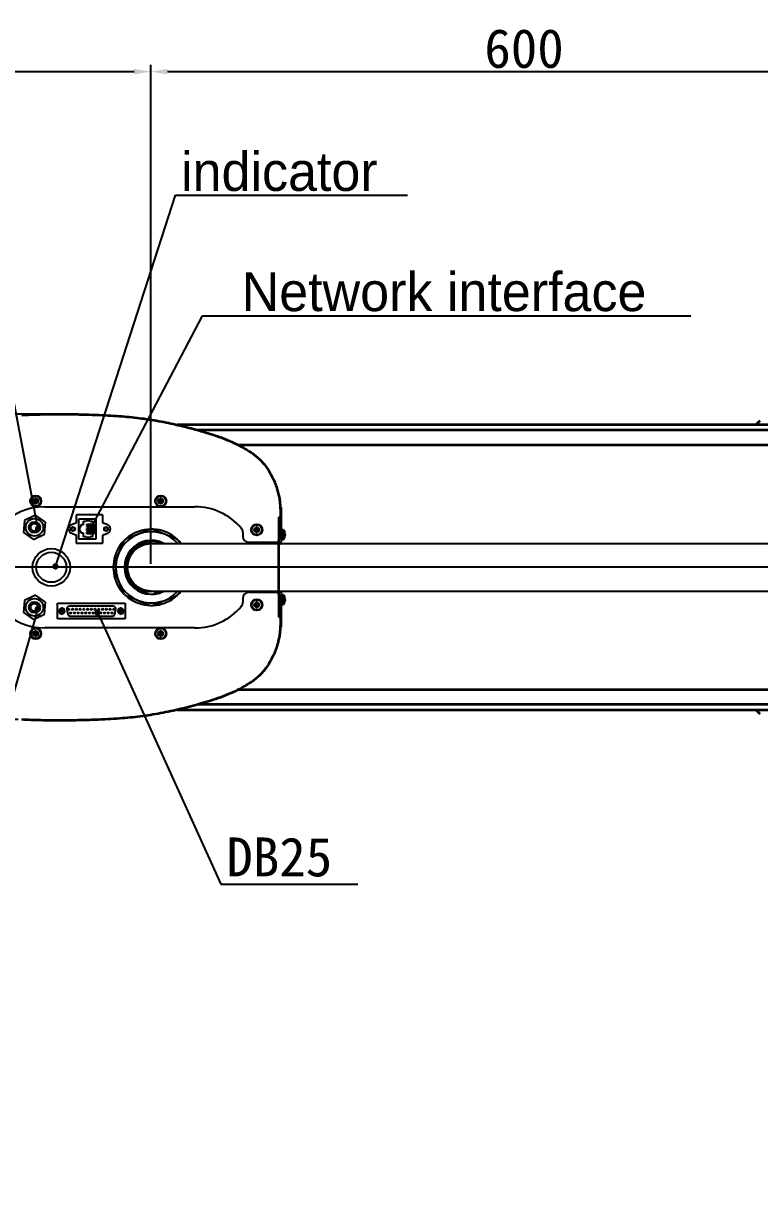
# Model space of a CAD drawing. Header units: millimetres. Extents: x 4086 to 8300, y 123 to 1549.
# Drawn here: x 6832.8 to 6965.3, y 615.5 to 824.4 of the extents above; entities that cross this region are included whole.
import ezdxf
from ezdxf import colors
from ezdxf.entities.mleader import LeaderData, LeaderLine
from ezdxf.math import Vec2, Vec3

# ---------------------------------------------------------------- set-up
doc = ezdxf.new("R2010")
doc.units = ezdxf.units.MM
doc.linetypes.add('PHANTOM', pattern=[0.8, 0.45, -0.05, 0.1, -0.05, 0.1, -0.05])
doc.layers.add('中心线', color=7, linetype='Continuous')
doc.layers.add('标注', color=7, linetype='Continuous', lineweight=25)
doc.layers.add('粗线', color=7, linetype='PHANTOM', lineweight=35)
doc.styles.get("Standard").update_dxf_attribs({"font": 'simsun.ttc'})
doc.dimstyles.new('直线标注', dxfattribs={"dimtxt": 7, "dimasz": 3, "dimexe": 1.25, "dimexo": 0.625, "dimtad": 1, "dimlfac": 4, "dimdsep": 46, "dimtxsty": 'Standard', "dimcen": 2.5, "dimadec": 0, "dimazin": 0, "dimtm": 1e-09, "dimtfac": 1, "dimtmove": 0, "dimatfit": 3, "dimfxl": 1, "dimarcsym": 0})

# ---------------------------------------------------------------- blocks, each defined once
blk = doc.blocks.new('*D2162')
at = {"layer": 'Defpoints', "color": 0}
for p in [(6855.71, 815.66), (6720.71, 726.45), (6855.71, 726.45)]:
    blk.add_point(p, dxfattribs=at)
at = {"layer": '标注', "color": 0, "linetype": 'Continuous', "lineweight": -2}
for p, q in [((6720.71, 727.07), (6720.71, 816.91)), ((6855.71, 727.07), (6855.71, 816.91)), ((6723.71, 815.66), (6852.71, 815.66))]:
    blk.add_line(p, q, dxfattribs=at)
at = {"layer": '标注', "color": 0}
for points in [[(6723.71, 816.16), (6723.71, 815.16), (6720.71, 815.66)], [(6852.71, 815.16), (6852.71, 816.16), (6855.71, 815.66)]]:
    blk.add_solid(points, dxfattribs=at)
at = {"layer": '标注', "color": 0, "insert": (6799.4, 823.29), "char_height": 7, "attachment_point": 2}
blk.add_mtext('600', dxfattribs=at)
blk = doc.blocks.new('*D2164')
at = {"layer": 'Defpoints', "color": 0}
for p in [(6839.25, 754.02), (6666.17, 699.04), (6832.5, 699.04)]:
    blk.add_point(p, dxfattribs=at)
at = {"layer": '标注', "color": 0, "linetype": 'Continuous', "lineweight": -2}
for p, q in [((6838.62, 754.02), (6664.92, 754.02)), ((6666.17, 751.02), (6666.17, 702.04)), ((6831.87, 699.04), (6664.92, 699.04))]:
    blk.add_line(p, q, dxfattribs=at)
at = {"layer": '标注', "color": 0}
for points in [[(6666.67, 751.02), (6665.67, 751.02), (6666.17, 754.02)], [(6665.67, 702.04), (6666.67, 702.04), (6666.17, 699.04)]]:
    blk.add_solid(points, dxfattribs=at)
at = {"layer": '标注', "color": 0, "insert": (6658.55, 726.59), "char_height": 7, "attachment_point": 2, "rotation": 90}
blk.add_mtext('244.4', dxfattribs=at)
blk = doc.blocks.new('*D2180')
at = {"layer": 'Defpoints', "color": 0}
for p in [(6990.05, 815.66), (6855.71, 726.45), (6990.05, 726.3)]:
    blk.add_point(p, dxfattribs=at)
at = {"layer": '标注', "color": 0, "lineweight": -2}
for p, q in [((6855.71, 727.07), (6855.71, 816.91)), ((6990.05, 726.92), (6990.05, 816.91)), ((6858.71, 815.66), (6987.05, 815.66))]:
    blk.add_line(p, q, dxfattribs=at)
at = {"layer": '标注', "color": 0}
for points in [[(6858.71, 816.16), (6858.71, 815.16), (6855.71, 815.66)], [(6987.05, 815.16), (6987.05, 816.16), (6990.05, 815.66)]]:
    blk.add_solid(points, dxfattribs=at)
at = {"layer": '标注', "color": 0, "insert": (6922.88, 819.79), "char_height": 7, "attachment_point": 5}
blk.add_mtext('600', dxfattribs=at)
blk = doc.blocks.new('_Dot')
at = {"color": 0, "linetype": 'ByBlock', "lineweight": -2}
blk.add_line((-0.5, 0), (-1, 0), dxfattribs=at)
at = {"color": 0, "linetype": 'ByBlock', "const_width": 0.5}
blk.add_lwpolyline([(-0.25, 0, 1), (0.25, 0, 1)], format="xyb", close=True, dxfattribs=at)

msp = doc.modelspace()

# ---------------------------------------------------------------- linework, layer by layer
at = {"color": 7, "linetype": 'Continuous'}
for p, q in [((6834.55418, 738.30599), (6834.55513, 738.27302)), ((6834.84032, 738.47102), (6834.55513, 738.47102)), ((6834.55513, 738.27302), (6834.84032, 738.27302)), ((6834.79371, 738.27302), (6834.79371, 738.47102)), ((6834.90782, 738.82371), (6834.90782, 738.53852)), ((6834.90782, 738.58513), (6835.10582, 738.58513)), ((6834.90782, 737.92034), (6834.90782, 738.20552)), ((6835.10582, 738.15892), (6834.90782, 738.15892)), ((6835.10582, 738.53852), (6835.10582, 738.82371)), ((6835.10582, 738.20552), (6835.10582, 737.92034)), ((6835.17332, 738.47102), (6835.4585, 738.47102)), ((6835.17332, 738.27302), (6835.4585, 738.27302)), ((6835.21993, 738.47102), (6835.21993, 738.27302)), ((6835.45946, 738.43805), (6835.4585, 738.47102)), ((6857.05418, 738.30599), (6857.05513, 738.27302)), ((6857.34032, 738.47102), (6857.05513, 738.47102)), ((6857.05513, 738.27302), (6857.34032, 738.27302)), ((6857.29371, 738.27302), (6857.29371, 738.47102)), ((6857.40782, 738.82371), (6857.40782, 738.53852)), ((6857.40782, 738.58513), (6857.60582, 738.58513)), ((6857.40782, 737.92034), (6857.40782, 738.20552)), ((6857.60582, 738.15892), (6857.40782, 738.15892)), ((6857.60582, 738.53852), (6857.60582, 738.82371)), ((6857.60582, 738.20552), (6857.60582, 737.92034)), ((6857.67332, 738.47102), (6857.9585, 738.47102)), ((6857.67332, 738.27302), (6857.9585, 738.27302)), ((6857.71993, 738.47102), (6857.71993, 738.27302)), ((6857.95946, 738.43805), (6857.9585, 738.47102)), ((6834.96022, 735.84817), (6832.96477, 734.9021)), ((6836.77727, 734.5931), (6834.96022, 735.84817)), ((6836.64833, 737.35952), (6863.64833, 737.35952)), ((6842.29682, 735.80702), (6842.29682, 734.51139)), ((6846.97682, 735.91952), (6842.40932, 735.91952)), ((6847.08932, 734.51139), (6847.08932, 735.80702)), ((6879.18546, 737.20135), (6879.18546, 730.94702)), ((6832.96477, 734.9021), (6832.78637, 732.70095)), ((6836.59887, 732.39195), (6836.77727, 734.5931)), ((6842.22594, 734.40687), (6841.42049, 734.08616)), ((6842.79182, 731.50952), (6842.79182, 735.19952)), ((6842.79182, 735.19952), (6845.80682, 735.19952)), ((6842.94932, 732.90452), (6842.94932, 733.80452)), ((6842.94932, 733.80452), (6843.19682, 733.80452)), ((6843.19682, 733.80452), (6843.19682, 734.13077)), ((6843.19682, 734.13077), (6843.60182, 734.13077)), ((6843.60182, 734.13077), (6843.60182, 734.74952)), ((6843.60182, 734.74952), (6844.07432, 734.74952)), ((6844.07432, 734.74952), (6844.07432, 734.88452)), ((6844.07432, 734.88452), (6844.77182, 734.88452)), ((6844.1907, 734.10602), (6844.1907, 734.20952)), ((6844.1907, 734.20952), (6845.19932, 734.20952)), ((6844.1907, 734.10602), (6845.51432, 734.10602)), ((6844.1907, 733.87652), (6844.1907, 733.98002)), ((6844.1907, 733.98002), (6845.51432, 733.98002)), ((6844.1907, 733.87652), (6845.51432, 733.87652)), ((6844.1907, 733.64702), (6844.1907, 733.75052)), ((6844.1907, 733.75052), (6845.51432, 733.75052)), ((6844.1907, 733.64702), (6845.51432, 733.64702)), ((6844.1907, 733.41752), (6844.1907, 733.52102)), ((6844.1907, 733.52102), (6845.51432, 733.52102)), ((6844.1907, 733.41752), (6845.51432, 733.41752)), ((6844.1907, 733.18802), (6844.1907, 733.29152)), ((6844.1907, 733.29152), (6845.51432, 733.29152)), ((6844.77182, 734.88452), (6844.77182, 734.74952)), ((6844.77182, 734.74952), (6845.19932, 734.74952)), ((6845.19932, 734.74952), (6845.19932, 734.23202)), ((6845.19932, 734.23202), (6845.51432, 734.23202)), ((6845.33432, 734.20952), (6845.33432, 734.10602)), ((6845.33432, 733.98002), (6845.33432, 733.87652)), ((6845.51432, 734.23202), (6845.51432, 732.47702)), ((6845.80682, 735.19952), (6845.80682, 731.50952)), ((6847.96564, 734.08616), (6847.1602, 734.40687)), ((6855.62344, 733.30673), (6851.10728, 731.43608)), ((6860.53135, 731.43608), (6856.0152, 733.30673)), ((6874.62032, 733.29602), (6874.33513, 733.29602)), ((6874.57371, 733.09802), (6874.57371, 733.29602)), ((6874.68782, 733.64871), (6874.68782, 733.36352)), ((6874.68782, 733.41013), (6874.88582, 733.41013)), ((6874.88582, 733.36352), (6874.88582, 733.64871)), ((6874.95332, 733.29602), (6875.2385, 733.29602)), ((6874.99993, 733.29602), (6874.99993, 733.09802)), ((6875.23946, 733.26305), (6875.2385, 733.29602)), ((6879.18546, 733.30952), (6879.29796, 733.30952)), ((6879.29796, 733.3095), (6879.29796, 731.28455)), ((6879.57324, 733.19702), (6879.29796, 733.19702)), ((6879.57324, 733.19702), (6879.57324, 731.39702)), ((6879.57324, 733.19702), (6879.81091, 732.75042)), ((6832.78637, 732.70095), (6834.60342, 731.44588)), ((6834.60342, 731.44588), (6836.59887, 732.39195)), ((6841.42049, 732.62289), (6842.22594, 732.30218)), ((6842.29682, 732.19766), (6842.29682, 730.90202)), ((6845.80682, 731.50952), (6842.79182, 731.50952)), ((6843.19682, 732.90452), (6842.94932, 732.90452)), ((6843.19682, 732.57827), (6843.19682, 732.90452)), ((6843.60182, 732.57827), (6843.19682, 732.57827)), ((6843.60182, 731.95952), (6843.60182, 732.57827)), ((6844.07432, 731.95952), (6843.60182, 731.95952)), ((6844.07432, 731.82452), (6844.07432, 731.95952)), ((6844.77182, 731.82452), (6844.07432, 731.82452)), ((6844.1907, 733.18802), (6845.51432, 733.18802)), ((6844.1907, 732.95852), (6844.1907, 733.06202)), ((6844.1907, 733.06202), (6845.51432, 733.06202)), ((6844.1907, 732.95852), (6845.51432, 732.95852)), ((6844.1907, 732.72902), (6844.1907, 732.83252)), ((6844.1907, 732.83252), (6845.51432, 732.83252)), ((6844.1907, 732.72902), (6845.51432, 732.72902)), ((6844.1907, 732.49952), (6844.1907, 732.60302)), ((6844.1907, 732.60302), (6845.51432, 732.60302)), ((6845.19932, 732.49952), (6844.1907, 732.49952)), ((6844.77182, 731.95952), (6844.77182, 731.82452)), ((6845.19932, 731.95952), (6844.77182, 731.95952)), ((6845.19932, 732.47702), (6845.19932, 731.95952)), ((6845.51432, 732.47702), (6845.19932, 732.47702)), ((6847.08932, 730.90202), (6847.08932, 732.19766)), ((6847.1602, 732.30218), (6847.96564, 732.62289)), ((6850.83027, 731.15906), (6848.95962, 726.6429)), ((6860.9894, 730.72202), (6860.80837, 731.15906)), ((6872.2765, 732.73174), (6872.2765, 732.07202)), ((6874.33418, 733.13099), (6874.33513, 733.09802)), ((6874.33513, 733.09802), (6874.62032, 733.09802)), ((6874.68782, 732.74534), (6874.68782, 733.03052)), ((6874.88582, 732.98392), (6874.68782, 732.98392)), ((6874.88582, 733.03052), (6874.88582, 732.74534)), ((6874.95332, 733.09802), (6875.2385, 733.09802)), ((6879.18546, 731.28452), (6879.29796, 731.28452)), ((6879.57324, 731.39702), (6879.29796, 731.39702)), ((6879.81091, 732.75042), (6879.80794, 732.74871)), ((6879.87008, 732.39602), (6879.80794, 732.39602)), ((6879.80959, 732.23099), (6879.80794, 732.19802)), ((6879.80794, 732.19802), (6879.87008, 732.19802)), ((6879.80794, 731.84534), (6879.81091, 731.84363)), ((6879.81058, 732.33005), (6879.81091, 732.29702)), ((6879.87291, 732.40507), (6879.87008, 732.39602)), ((6879.87008, 732.19802), (6879.87291, 732.18897)), ((6879.87291, 732.16428), (6879.87008, 732.13052)), ((6879.87291, 732.18897), (6879.87291, 732.16428)), ((6842.40932, 730.78952), (6846.97682, 730.78952)), ((6855.70688, 730.72202), (7004.34188, 730.72202)), ((6873.4015, 730.94702), (6879.18546, 730.94702)), ((6878.88182, 730.72202), (6878.88182, 730.94702)), ((6848.95962, 726.25114), (6850.83027, 721.73499)), ((6834.96022, 721.44817), (6832.96477, 720.5021)), ((6836.77727, 720.1931), (6834.96022, 721.44817)), ((6851.10728, 721.45797), (6855.62344, 719.58732)), ((6855.25682, 721.67252), (6855.25682, 721.82362)), ((6855.70688, 722.17202), (7004.34188, 722.17202)), ((6856.0152, 719.58732), (6860.53135, 721.45797)), ((6856.38182, 721.6728), (6856.38182, 721.82362)), ((6860.80837, 721.73499), (6860.9894, 722.17202)), ((6872.2765, 720.82202), (6872.2765, 720.16231)), ((6873.4015, 721.94702), (6879.18546, 721.94702)), ((6878.88182, 721.94702), (6878.88182, 722.17202)), ((6879.18546, 721.94702), (6879.18546, 715.6927)), ((6879.18546, 721.60952), (6879.29796, 721.60952)), ((6879.29796, 721.6095), (6879.29796, 719.58455)), ((6879.57324, 721.49702), (6879.29796, 721.49702)), ((6879.57324, 721.49702), (6879.57324, 719.69702)), ((6879.57324, 721.49702), (6879.81091, 721.05042)), ((6879.81091, 721.05042), (6879.80794, 721.04871)), ((6879.87008, 720.69602), (6879.80794, 720.69602)), ((6879.87291, 720.70507), (6879.87008, 720.69602)), ((6832.96477, 720.5021), (6832.78637, 718.30095)), ((6836.59887, 717.99195), (6836.77727, 720.1931)), ((6838.94432, 717.16577), (6838.94432, 719.97827)), ((6838.94432, 719.97827), (6851.09432, 719.97827)), ((6839.64304, 719.15092), (6839.18384, 718.78849)), ((6839.18384, 718.78849), (6839.26812, 718.20959)), ((6840.18652, 718.93446), (6839.64304, 719.15092)), ((6840.2708, 718.35556), (6840.18652, 718.93446)), ((6840.62289, 718.9332), (6840.78039, 718.0332)), ((6848.97248, 719.46077), (6841.06616, 719.46077)), ((6849.25824, 718.0332), (6849.41574, 718.9332)), ((6849.85212, 718.93446), (6849.76784, 718.35556)), ((6850.3956, 719.15092), (6849.85212, 718.93446)), ((6850.8548, 718.78849), (6850.3956, 719.15092)), ((6850.77052, 718.20959), (6850.8548, 718.78849)), ((6851.09432, 719.97827), (6851.09432, 717.16577)), ((6874.33418, 719.63099), (6874.33513, 719.59802)), ((6874.62032, 719.79602), (6874.33513, 719.79602)), ((6874.33513, 719.59802), (6874.62032, 719.59802)), ((6874.57371, 719.59802), (6874.57371, 719.79602)), ((6874.68782, 720.14871), (6874.68782, 719.86352)), ((6874.68782, 719.91013), (6874.88582, 719.91013)), ((6874.68782, 719.24534), (6874.68782, 719.53052)), ((6874.88582, 719.48392), (6874.68782, 719.48392)), ((6874.88582, 719.86352), (6874.88582, 720.14871)), ((6874.88582, 719.53052), (6874.88582, 719.24534)), ((6874.95332, 719.79602), (6875.2385, 719.79602)), ((6874.95332, 719.59802), (6875.2385, 719.59802)), ((6874.99993, 719.79602), (6874.99993, 719.59802)), ((6875.23946, 719.76305), (6875.2385, 719.79602)), ((6879.18546, 719.58452), (6879.29796, 719.58452)), ((6879.57324, 719.69702), (6879.29796, 719.69702)), ((6879.80959, 720.53099), (6879.80794, 720.49802)), ((6879.80794, 720.49802), (6879.87008, 720.49802)), ((6879.80794, 720.14534), (6879.81091, 720.14363)), ((6879.81058, 720.63005), (6879.81091, 720.59702)), ((6879.87008, 720.49802), (6879.87291, 720.48897)), ((6879.87291, 720.46428), (6879.87008, 720.43052)), ((6879.87291, 720.48897), (6879.87291, 720.46428)), ((6832.78637, 718.30095), (6834.60342, 717.04588)), ((6834.60342, 717.04588), (6836.59887, 717.99195)), ((6851.09432, 717.16577), (6838.94432, 717.16577)), ((6839.26812, 718.20959), (6839.8116, 717.99313)), ((6839.8116, 717.99313), (6840.2708, 718.35556)), ((6841.22366, 717.66077), (6848.81498, 717.66077)), ((6849.76784, 718.35556), (6850.22704, 717.99313)), ((6850.22704, 717.99313), (6850.77052, 718.20959)), ((6834.55418, 714.45599), (6834.55513, 714.42302)), ((6834.84032, 714.62102), (6834.55513, 714.62102)), ((6834.55513, 714.42302), (6834.84032, 714.42302)), ((6834.79371, 714.42302), (6834.79371, 714.62102)), ((6834.90782, 714.97371), (6834.90782, 714.68852)), ((6834.90782, 714.73513), (6835.10582, 714.73513)), ((6835.10582, 714.68852), (6835.10582, 714.97371)), ((6835.17332, 714.62102), (6835.4585, 714.62102)), ((6835.17332, 714.42302), (6835.4585, 714.42302)), ((6835.21993, 714.62102), (6835.21993, 714.42302)), ((6835.45946, 714.58805), (6835.4585, 714.62102)), ((6863.64833, 715.53452), (6836.64833, 715.53452)), ((6857.05418, 714.45599), (6857.05513, 714.42302)), ((6857.34032, 714.62102), (6857.05513, 714.62102)), ((6857.05513, 714.42302), (6857.34032, 714.42302)), ((6857.29371, 714.42302), (6857.29371, 714.62102)), ((6857.40782, 714.97371), (6857.40782, 714.68852)), ((6857.40782, 714.73513), (6857.60582, 714.73513)), ((6857.60582, 714.68852), (6857.60582, 714.97371)), ((6857.67332, 714.62102), (6857.9585, 714.62102)), ((6857.67332, 714.42302), (6857.9585, 714.42302)), ((6857.71993, 714.62102), (6857.71993, 714.42302)), ((6857.95946, 714.58805), (6857.9585, 714.62102)), ((6834.90782, 714.07034), (6834.90782, 714.35552)), ((6835.10582, 714.30892), (6834.90782, 714.30892)), ((6835.10582, 714.35552), (6835.10582, 714.07034)), ((6857.40782, 714.07034), (6857.40782, 714.35552)), ((6857.60582, 714.30892), (6857.40782, 714.30892)), ((6857.60582, 714.35552), (6857.60582, 714.07034))]:
    msp.add_line(p, q, dxfattribs=at)
for points in [[(6834.55513, 738.47102), (6834.55418, 738.43805), (6834.55361, 738.40505), (6834.55342, 738.37202)], [(6834.55342, 738.37202), (6834.55361, 738.339), (6834.55418, 738.30599)], [(6835.10582, 738.82371), (6835.03984, 738.82523), (6834.9738, 738.82523), (6834.90782, 738.82371)], [(6834.90782, 737.92034), (6834.9738, 737.91882), (6835.03984, 737.91882), (6835.10582, 737.92034)], [(6835.4585, 738.27302), (6835.45946, 738.30599), (6835.46003, 738.339), (6835.46022, 738.37202)], [(6835.46022, 738.37202), (6835.46003, 738.40505), (6835.45946, 738.43805)], [(6857.05513, 738.47102), (6857.05418, 738.43805), (6857.05361, 738.40505), (6857.05342, 738.37202)], [(6857.05342, 738.37202), (6857.05361, 738.339), (6857.05418, 738.30599)], [(6857.60582, 738.82371), (6857.53984, 738.82523), (6857.4738, 738.82523), (6857.40782, 738.82371)], [(6857.40782, 737.92034), (6857.4738, 737.91882), (6857.53984, 737.91882), (6857.60582, 737.92034)], [(6857.9585, 738.27302), (6857.95946, 738.30599), (6857.96003, 738.339), (6857.96022, 738.37202)], [(6857.96022, 738.37202), (6857.96003, 738.40505), (6857.95946, 738.43805)], [(6874.33513, 733.29602), (6874.33418, 733.26305), (6874.33361, 733.23005), (6874.33342, 733.19702)], [(6874.33342, 733.19702), (6874.33361, 733.164), (6874.33418, 733.13099)], [(6874.88582, 733.64871), (6874.81984, 733.65023), (6874.7538, 733.65023), (6874.68782, 733.64871)], [(6875.2385, 733.09802), (6875.23946, 733.13099), (6875.24003, 733.164), (6875.24022, 733.19702)], [(6875.24022, 733.19702), (6875.24003, 733.23005), (6875.23946, 733.26305)], [(6874.68782, 732.74534), (6874.7538, 732.74382), (6874.81984, 732.74382), (6874.88582, 732.74534)], [(6879.80794, 732.39602), (6879.80959, 732.36305), (6879.81058, 732.33005)], [(6879.81091, 732.29702), (6879.81058, 732.264), (6879.80959, 732.23099)], [(6879.87008, 732.46352), (6879.87291, 732.42975), (6879.87291, 732.40507)], [(6879.80794, 720.69602), (6879.80959, 720.66305), (6879.81058, 720.63005)], [(6879.87008, 720.76352), (6879.87291, 720.72975), (6879.87291, 720.70507)], [(6874.33513, 719.79602), (6874.33418, 719.76305), (6874.33361, 719.73005), (6874.33342, 719.69702)], [(6874.33342, 719.69702), (6874.33361, 719.664), (6874.33418, 719.63099)], [(6874.88582, 720.14871), (6874.81984, 720.15023), (6874.7538, 720.15023), (6874.68782, 720.14871)], [(6874.68782, 719.24534), (6874.7538, 719.24382), (6874.81984, 719.24382), (6874.88582, 719.24534)], [(6875.2385, 719.59802), (6875.23946, 719.63099), (6875.24003, 719.664), (6875.24022, 719.69702)], [(6875.24022, 719.69702), (6875.24003, 719.73005), (6875.23946, 719.76305)], [(6879.81091, 720.59702), (6879.81058, 720.564), (6879.80959, 720.53099)], [(6834.55513, 714.62102), (6834.55418, 714.58805), (6834.55361, 714.55505), (6834.55342, 714.52202)], [(6834.55342, 714.52202), (6834.55361, 714.489), (6834.55418, 714.45599)], [(6835.10582, 714.97371), (6835.03984, 714.97523), (6834.9738, 714.97523), (6834.90782, 714.97371)], [(6835.4585, 714.42302), (6835.45946, 714.45599), (6835.46003, 714.489), (6835.46022, 714.52202)], [(6835.46022, 714.52202), (6835.46003, 714.55505), (6835.45946, 714.58805)], [(6857.05513, 714.62102), (6857.05418, 714.58805), (6857.05361, 714.55505), (6857.05342, 714.52202)], [(6857.05342, 714.52202), (6857.05361, 714.489), (6857.05418, 714.45599)], [(6857.60582, 714.97371), (6857.53984, 714.97523), (6857.4738, 714.97523), (6857.40782, 714.97371)], [(6857.9585, 714.42302), (6857.95946, 714.45599), (6857.96003, 714.489), (6857.96022, 714.52202)], [(6857.96022, 714.52202), (6857.96003, 714.55505), (6857.95946, 714.58805)], [(6834.90782, 714.07034), (6834.9738, 714.06882), (6835.03984, 714.06882), (6835.10582, 714.07034)], [(6857.40782, 714.07034), (6857.4738, 714.06882), (6857.53984, 714.06882), (6857.60582, 714.07034)]]:
    msp.add_lwpolyline(points, dxfattribs=at)
for centre, radius in [((6835.00682, 738.37202), 1.0125), ((6835.00682, 738.37202), 0.9), ((6835.00682, 738.37202), 0.45), ((6857.50682, 738.37202), 1.0125), ((6857.50682, 738.37202), 0.9), ((6857.50682, 738.37202), 0.45), ((6834.78182, 733.64702), 1.575), ((6834.78182, 733.64702), 1.0125), ((6834.78182, 733.64702), 0.675), ((6841.71182, 733.35452), 0.37125), ((6841.71182, 733.35452), 0.3375), ((6841.71182, 733.35452), 0.28125), ((6847.67432, 733.35452), 0.37125), ((6847.67432, 733.35452), 0.3375), ((6847.67432, 733.35452), 0.28125), ((6874.78682, 733.19702), 1.0125), ((6874.78682, 733.19702), 0.9), ((6874.78682, 733.19702), 0.45), ((6837.81932, 726.44702), 3.375), ((6837.81932, 726.44702), 2.7), ((6834.78182, 719.24702), 1.575), ((6874.78682, 719.69702), 1.0125), ((6834.78182, 719.24702), 1.0125), ((6834.78182, 719.24702), 0.675), ((6839.72732, 718.57202), 0.225), ((6840.96932, 718.89827), 0.1125), ((6841.64432, 718.89827), 0.1125), ((6842.31932, 718.89827), 0.1125), ((6842.99432, 718.89827), 0.1125), ((6843.66932, 718.89827), 0.1125), ((6844.34432, 718.89827), 0.1125), ((6845.01932, 718.89827), 0.1125), ((6845.69432, 718.89827), 0.1125), ((6846.36932, 718.89827), 0.1125), ((6847.04432, 718.89827), 0.1125), ((6847.71932, 718.89827), 0.1125), ((6848.39432, 718.89827), 0.1125), ((6849.06932, 718.89827), 0.1125), ((6850.31132, 718.57202), 0.225), ((6874.78682, 719.69702), 0.9), ((6874.78682, 719.69702), 0.45), ((6841.30682, 718.22327), 0.1125), ((6841.98182, 718.22327), 0.1125), ((6842.65682, 718.22327), 0.1125), ((6843.33182, 718.22327), 0.1125), ((6844.00682, 718.22327), 0.1125), ((6844.68182, 718.22327), 0.1125), ((6845.35682, 718.22327), 0.1125), ((6846.03182, 718.22327), 0.1125), ((6846.70682, 718.22327), 0.1125), ((6847.38182, 718.22327), 0.1125), ((6848.05682, 718.22327), 0.1125), ((6848.73182, 718.22327), 0.1125), ((6835.00682, 714.52202), 1.0125), ((6835.00682, 714.52202), 0.9), ((6835.00682, 714.52202), 0.45), ((6857.50682, 714.52202), 1.0125), ((6857.50682, 714.52202), 0.9), ((6857.50682, 714.52202), 0.45)]:
    msp.add_circle(centre, radius, dxfattribs=at)
for centre, radius, start, end in [((6834.84032, 738.53852), 0.0675, 270, 0), ((6834.84032, 738.20552), 0.0675, 0, 90), ((6835.17332, 738.53852), 0.0675, 180, 270), ((6835.17332, 738.20552), 0.0675, 90, 180), ((6857.34032, 738.53852), 0.0675, 270, 0), ((6857.34032, 738.20552), 0.0675, 0, 90), ((6857.67332, 738.53852), 0.0675, 180, 270), ((6857.67332, 738.20552), 0.0675, 90, 180), ((6836.64833, 726.44702), 10.9125, 90, 270), ((6842.40932, 735.80702), 0.1125, 90, 180), ((6846.97682, 735.80702), 0.1125, 0, 90), ((6863.64833, 726.44702), 10.9125, 39.9498241, 90), ((6841.71182, 733.35452), 0.7875, 111.7117514, 248.2882486), ((6842.18432, 734.51139), 0.1125, 291.7117514, 0), ((6847.20182, 734.51139), 0.1125, 180, 248.2882486), ((6847.67432, 733.35452), 0.7875, 291.7117514, 68.2882486), ((6855.81932, 726.44702), 6.8625, 38.7698154, 321.2301846), ((6871.1515, 732.73174), 1.125, 0, 39.9498241), ((6874.62032, 733.36352), 0.0675, 270, 0), ((6874.95332, 733.36352), 0.0675, 180, 270), ((6842.18432, 732.19766), 0.1125, 0, 68.2882486), ((6847.20182, 732.19766), 0.1125, 111.7117514, 180), ((6855.81932, 726.44702), 6.4125, 42.0710678, 317.9289322), ((6855.81932, 726.44702), 4.84875, 62.3457339, 297.6054782), ((6873.4015, 732.07202), 1.125, 180, 270), ((6874.62032, 733.03052), 0.0675, 0, 90), ((6874.95332, 733.03052), 0.0675, 90, 180), ((6878.42046, 732.29702), 1.45915, 6.5521722, 18.0323524), ((6878.42046, 732.29702), 1.45915, 341.9676476, 353.4478278), ((6842.40932, 730.90202), 0.1125, 180, 270), ((6846.97682, 730.90202), 0.1125, 270, 0), ((6855.81932, 726.44702), 4.6575, 67.8593487, 263.0632864), ((6855.70688, 726.44702), 4.275, 90, 270), ((6855.81932, 726.44702), 4.6575, 276.9367136, 293.2303126), ((6873.4015, 720.82202), 1.125, 90, 180), ((6878.42046, 720.59702), 1.45915, 6.5521722, 18.0323524), ((6841.06616, 719.01077), 0.45, 90, 189.9262455), ((6848.97248, 719.01077), 0.45, 350.0737545, 90), ((6863.64833, 726.44702), 10.9125, 270, 320.0501759), ((6871.1515, 720.16231), 1.125, 320.0501759, 0), ((6874.62032, 719.86352), 0.0675, 270, 0), ((6874.62032, 719.53052), 0.0675, 0, 90), ((6874.95332, 719.86352), 0.0675, 180, 270), ((6874.95332, 719.53052), 0.0675, 90, 180), ((6878.42046, 720.59702), 1.45915, 341.9676476, 353.4478278), ((6841.22366, 718.11077), 0.45, 189.9262455, 270), ((6848.81498, 718.11077), 0.45, 270, 350.0737545), ((6834.84032, 714.68852), 0.0675, 270, 0), ((6834.84032, 714.35552), 0.0675, 0, 90), ((6835.17332, 714.68852), 0.0675, 180, 270), ((6835.17332, 714.35552), 0.0675, 90, 180), ((6857.34032, 714.68852), 0.0675, 270, 0), ((6857.34032, 714.35552), 0.0675, 0, 90), ((6857.67332, 714.68852), 0.0675, 180, 270), ((6857.67332, 714.35552), 0.0675, 90, 180)]:
    msp.add_arc(centre, radius, start, end, dxfattribs=at)
for points in [[(6879.57323, 731.39704), (6879.67703, 731.52994), (6879.75861, 731.68331), (6879.81091, 731.84363)], [(6879.57323, 719.69704), (6879.67703, 719.82994), (6879.75861, 719.98331), (6879.81091, 720.14363)]]:
    msp.add_open_spline(points, degree=3, dxfattribs=at)
at = {"layer": '中心线'}
msp.add_line((6703.88156, 726.51485), (7075.49036, 726.51485), dxfattribs=at)
at = {"layer": '粗线', "color": 7, "linetype": 'Continuous'}
for p, q in [((7014.3319, 752.09702), (6860.44862, 752.09702)), ((6965.29789, 752.78801), (6964.6069, 752.09702)), ((6864.07361, 751.16429), (7014.3319, 751.16429)), ((6871.3848, 748.49702), (7014.3319, 748.49702)), ((7014.3319, 704.39702), (6871.3848, 704.39702)), ((6860.44858, 700.79702), (7014.3319, 700.79702)), ((7014.3319, 701.72976), (6864.07347, 701.72976)), ((6964.6069, 700.79702), (6965.29789, 700.10603))]:
    msp.add_line(p, q, dxfattribs=at)
at = {"layer": '粗线', "linetype": 'Continuous'}
for p, q in [((6878.78055, 735.44702), (6878.78055, 731.39702)), ((6878.78055, 735.44702), (6879.05055, 735.44702)), ((6878.77738, 721.49702), (6878.77738, 731.39702)), ((6878.6569, 730.72202), (6879.04469, 730.72202)), ((6878.78055, 721.49702), (6878.78055, 717.44703)), ((6879.05055, 717.44702), (6878.78055, 717.44703))]:
    msp.add_line(p, q, dxfattribs=at)
msp.add_arc((6855.70688, 726.44702), 4.275, 90, 270, dxfattribs=at)
for points, knots in [([(6832.49953, 753.85223), (6833.59399, 753.90959), (6835.73897, 753.99112), (6838.87009, 754.03111), (6841.80625, 754.00777), (6844.48976, 753.94525), (6846.88615, 753.85909), (6849.00973, 753.74427), (6850.92717, 753.60151), (6852.73284, 753.42638), (6854.50039, 753.21063), (6856.26796, 752.94434), (6858.02798, 752.62404), (6859.74739, 752.26338), (6861.39052, 751.87781), (6862.93769, 751.48058), (6864.3803, 751.08142), (6865.70434, 750.69209), (6866.89119, 750.32299), (6867.93555, 749.96875), (6868.86136, 749.62428), (6869.71177, 749.27805), (6870.52613, 748.91681), (6871.32616, 748.53162), (6872.11589, 748.12078), (6872.63449, 747.83101), (6872.89123, 747.68278)], [0, 0, 0, 0, 0.079534208, 0.1557499, 0.227225211, 0.292605579, 0.350540196, 0.401236685, 0.446929351, 0.490063052, 0.532876882, 0.576137878, 0.619763249, 0.662680602, 0.703617685, 0.742234068, 0.778592576, 0.812235482, 0.842384468, 0.868784708, 0.892255221, 0.914059807, 0.935407769, 0.956895903, 0.978486252, 1, 1, 1, 1]), ([(6872.89123, 747.68278), (6873.16481, 747.52483), (6873.69797, 747.19213), (6874.4581, 746.63459), (6875.17505, 746.01402), (6875.84974, 745.31977), (6876.47453, 744.5474), (6877.03846, 743.70464), (6877.53353, 742.81043), (6877.96186, 741.88593), (6878.32703, 740.94697), (6878.61642, 740.0027), (6878.82141, 739.06659), (6878.94621, 738.14871), (6879.01605, 737.24821), (6879.04698, 736.34977), (6879.05055, 735.74981), (6879.05055, 735.44702)], [0, 0, 0, 0, 0.065704645, 0.130579011, 0.19587971, 0.262694651, 0.331665522, 0.402213371, 0.47332621, 0.544035604, 0.613985724, 0.682713992, 0.749238138, 0.81306357, 0.875221413, 0.93702266, 1, 1, 1, 1]), ([(6879.05055, 717.44703), (6879.05055, 717.14469), (6879.04699, 716.54544), (6879.01615, 715.64785), (6878.94646, 714.74777), (6878.82187, 713.8301), (6878.61715, 712.89412), (6878.32804, 711.94999), (6877.96313, 711.01108), (6877.53496, 710.08646), (6877.03996, 709.19185), (6876.47588, 708.34845), (6875.85065, 707.57525), (6875.17535, 706.88028), (6874.45791, 706.25929), (6873.69768, 705.70174), (6873.16464, 705.36912), (6872.89123, 705.21126)], [0, 0, 0, 0, 0.062883389, 0.124629404, 0.186759726, 0.2505796, 0.317089123, 0.385797718, 0.455736642, 0.526448209, 0.597578615, 0.668171565, 0.737210213, 0.804103526, 0.86945097, 0.93433544, 1, 1, 1, 1]), ([(6872.89123, 705.21126), (6872.35291, 704.90047), (6871.25632, 704.30991), (6869.55698, 703.53382), (6867.81328, 702.87023), (6866.04312, 702.30055), (6864.26243, 701.77673), (6862.47037, 701.28796), (6860.66515, 700.83991), (6858.84899, 700.43577), (6857.02228, 700.0799), (6855.18652, 699.77951), (6853.34517, 699.53645), (6851.47601, 699.34064), (6849.51391, 699.18281), (6847.35549, 699.05624), (6844.91377, 698.96097), (6842.1604, 698.89209), (6839.12524, 698.86182), (6835.87258, 698.89856), (6833.64003, 698.98204), (6832.49953, 699.04182)], [0, 0, 0, 0, 0.0451098, 0.090318311, 0.135479291, 0.180421257, 0.225237979, 0.270175283, 0.315213379, 0.360207756, 0.405186431, 0.450254378, 0.495180729, 0.539955679, 0.586630508, 0.638020958, 0.696853038, 0.763955676, 0.837893999, 0.917118109, 1, 1, 1, 1])]:
    msp.add_open_spline(points, degree=3, knots=knots, dxfattribs=at)

# ---------------------------------------------------------------- dimensions: what is measured, and where the dimension line sits
at = {"layer": '标注', "linetype": 'Continuous'}
dim = msp.add_linear_dim(base=(6855.7069, 815.66011), p1=(6720.7069, 726.44702), p2=(6855.7069, 726.44702), text='600', dimstyle='直线标注', override={"dimtxsty": 'Standard'}, dxfattribs=at)
dim.commit()
dim.dimension.update_dxf_attribs({"geometry": '*D2162', "text_midpoint": (6799.40016, 815.66011), "dimtype": 160})
at = {"layer": '标注'}
dim = msp.add_linear_dim(base=(6990.04511, 815.66011), p1=(6855.7069, 726.44702), p2=(6990.04511, 726.29522), text='600', dimstyle='直线标注', dxfattribs=at)
dim.commit()
dim.dimension.update_dxf_attribs({"geometry": '*D2180', "text_midpoint": (6922.876, 819.78511)})
at = {"layer": '标注', "linetype": 'Continuous'}
dim = msp.add_linear_dim(base=(6666.17198, 699.04182), p1=(6839.24505, 754.02104), p2=(6832.49953, 699.04182), angle=270, text='244.4', dimstyle='直线标注', override={"dimtxsty": 'Standard'}, dxfattribs=at)
dim.commit()
dim.dimension.update_dxf_attribs({"geometry": '*D2164', "text_midpoint": (6666.17198, 726.58656), "dimtype": 160})

# ---------------------------------------------------------------- leaders
ml = msp.add_multileader_mtext('Standard')
ml.set_content('{\\fSource Han Sans CN Normal|b0|i0|c134|p34;\\C7;user air duct }%%C6（{\\fSource Han Sans CN Normal|b0|i0|c134|p34;grey}）', color=256)
ml.set_leader_properties()
ml.set_arrow_properties(name='DOT')
ml.build(insert=Vec2(0, 0))
ml.multileader.update_dxf_attribs({"text_left_attachment_type": 5, "text_right_attachment_type": 6, "dogleg_length": 0.36, "arrow_head_size": 1.125})
ctx = ml.context
ctx.base_point, ctx.char_height, ctx.arrow_head_size, ctx.landing_gap_size, ctx.plane_origin = Vec3(6723.84269, 789.72228), 7, 1.125, 0.2025, Vec3(6688.28835, 663.46947)
ctx.left_attachment, ctx.right_attachment, ctx.text_align_type = 5, 6, 2
notes = []
notes.append((ctx, [(1, (1, 1, 0), (6824.70234, 789.72228), (-1, 0), 0.81, [(0, [(6835.41606, 733.41601)], 0, [])])]))
ctx.mtext.insert, ctx.mtext.alignment, ctx.mtext.flow_direction = Vec3(6823.68984, 799.78735), 3, 5
ml = msp.add_multileader_mtext('Standard')
ml.set_content('{\\fSource Han Sans CN Normal|b0|i0|c134|p34;\\C7;user air duct }%%C6（{\\fSource Han Sans CN Normal|b0|i0|c134|p34;blue}）', color=256)
ml.set_leader_properties()
ml.set_arrow_properties(name='DOT')
ml.build(insert=Vec2(0, 0))
ml.multileader.update_dxf_attribs({"text_left_attachment_type": 5, "text_right_attachment_type": 6, "dogleg_length": 0.36, "arrow_head_size": 1.125})
ctx = ml.context
ctx.base_point, ctx.char_height, ctx.arrow_head_size, ctx.landing_gap_size, ctx.plane_origin = Vec3(6714.64894, 651.73128), 7, 1.125, 0.2025, Vec3(6587.97266, 651.30572)
ctx.left_attachment, ctx.right_attachment, ctx.text_align_type = 5, 6, 2
notes.append((ctx, [(1, (1, 1, 0), (6815.95222, 651.73128), (-1, 0), 0.81, [(0, [(6835.39024, 718.95472)], 0, [])])]))
ctx.mtext.insert, ctx.mtext.alignment, ctx.mtext.flow_direction = Vec3(6814.93972, 659.74804), 3, 5
at = {"layer": '标注'}
ml = msp.add_multileader_mtext('Standard', dxfattribs=at)
ml.set_content('{\\fSource Han Sans CN Normal|b0|i0|c134|p34;\\C7;indicator}', color=256)
ml.set_leader_properties()
ml.set_arrow_properties(name='DOT')
ml.build(insert=Vec2(0, 0))
ml.multileader.update_dxf_attribs({"text_left_attachment_type": 5, "text_right_attachment_type": 6, "dogleg_length": 0.36, "arrow_head_size": 1.125})
ctx = ml.context
ctx.base_point, ctx.char_height, ctx.arrow_head_size, ctx.landing_gap_size, ctx.plane_origin = Vec3(6860.95715, 793.45497), 7, 1.125, 0.2025, Vec3(6838.56653, 726.6082)
ctx.left_attachment, ctx.right_attachment, ctx.attachment_type = 5, 6, 2
notes.append((ctx, [(0, (1, 1, 0), (6860.14715, 793.45497), (1, 0), 0.81, [(0, [(6838.56653, 726.6082)], 0, [])])]))
ctx.mtext.insert, ctx.mtext.flow_direction = Vec3(6861.15965, 801.19279), 5
ml = msp.add_multileader_mtext('Standard', dxfattribs=at)
ml.set_content('{\\fSource Han Sans CN Normal|b0|i0|c134|p34;Network interface}', color=256)
ml.set_leader_properties()
ml.set_arrow_properties(name='DOT')
ml.build(insert=Vec2(0, 0))
ml.multileader.update_dxf_attribs({"text_left_attachment_type": 5, "text_right_attachment_type": 6, "dogleg_length": 0.36, "arrow_head_size": 1.125})
ctx = ml.context
ctx.base_point, ctx.char_height, ctx.arrow_head_size, ctx.landing_gap_size, ctx.plane_origin = Vec3(6871.86583, 771.69293), 7, 1.125, 0.2025, Vec3(6924.17267, 613.27685)
ctx.left_attachment, ctx.right_attachment, ctx.attachment_type = 5, 6, 2
notes.append((ctx, [(0, (1, 1, 0), (6865.03829, 771.69293), (1, 0), 6.82754, [(0, [(6844.85251, 733.18802)], 0, [])])]))
ctx.mtext.insert, ctx.mtext.flow_direction = Vec3(6872.06833, 779.55684), 5
ml = msp.add_multileader_mtext('Standard', dxfattribs=at)
ml.set_content('DB25', color=256)
ml.set_leader_properties()
ml.set_arrow_properties(name='DOT')
ml.build(insert=Vec2(0, 0))
ml.multileader.update_dxf_attribs({"text_left_attachment_type": 5, "text_right_attachment_type": 6, "dogleg_length": 0.36, "arrow_head_size": 1.125})
ctx = ml.context
ctx.base_point, ctx.char_height, ctx.arrow_head_size, ctx.landing_gap_size, ctx.plane_origin = Vec3(6869.11041, 669.41988), 7, 1.125, 0.2025, Vec3(6937.42926, 612.27267)
ctx.left_attachment, ctx.right_attachment, ctx.attachment_type = 5, 6, 2
notes.append((ctx, [(0, (1, 1, 0), (6868.30041, 669.41988), (1, 0), 0.81, [(0, [(6846.12141, 718.29132)], 0, [])])]))
ctx.mtext.insert, ctx.mtext.flow_direction = Vec3(6869.31291, 677.81988), 5
for ctx, leaders in notes:
    for number, flags, end, landing, length, lines in leaders:
        leader = LeaderData()
        leader.index, (leader.has_last_leader_line, leader.has_dogleg_vector, leader.attachment_direction) = number, flags
        leader.last_leader_point, leader.dogleg_vector, leader.dogleg_length = Vec3(end), Vec3(landing), length
        for number, points, colour, breaks in lines:
            line = LeaderLine()
            line.index, line.vertices, line.color, line.breaks = number, Vec3.list(points), colors.encode_raw_color(colour), breaks
            leader.lines.append(line)
        ctx.leaders.append(leader)

doc.saveas('drawing.dxf')
